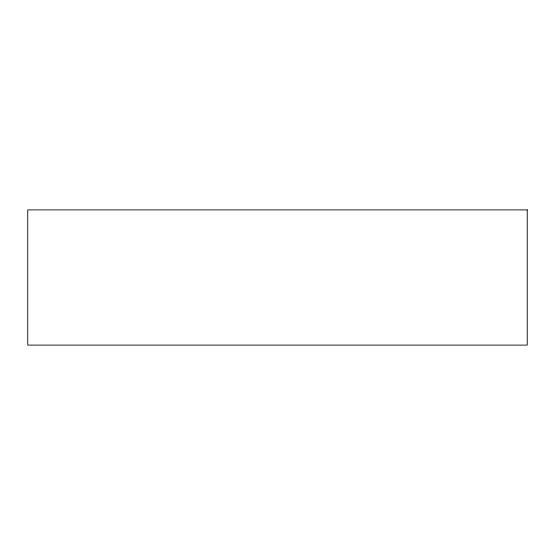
<?xml version="1.0" encoding="UTF-8"?>
<svg xmlns="http://www.w3.org/2000/svg" width="555" height="555" viewBox="0 0 555 555"><rect width="100%" height="100%" fill="white"/><g stroke="black" fill="none" stroke-linecap="round" stroke-linejoin="round"><path stroke-width="0.83" d="M527.25 209.901L27.75 209.901L27.75 345.099L527.25 345.099L527.25 209.901"/></g></svg>
